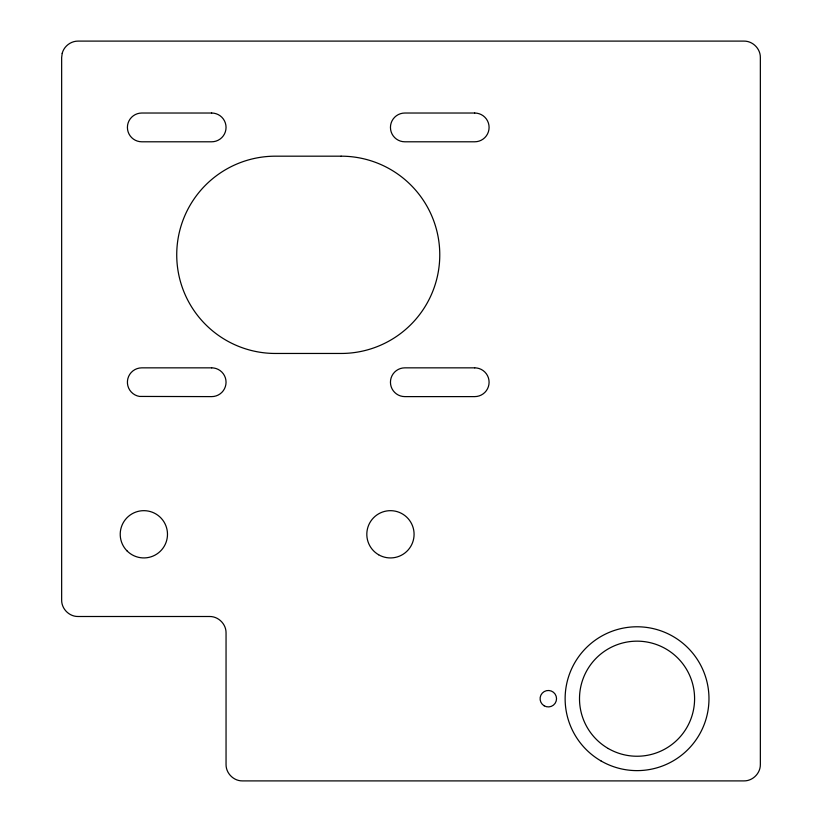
<?xml version="1.0" encoding="UTF-8"?>
<svg xmlns="http://www.w3.org/2000/svg" width="822" height="822" viewBox="0 0 822 822"><rect width="100%" height="100%" fill="white"/><g stroke="black" fill="none" stroke-linecap="round" stroke-linejoin="round"><path stroke-width="1.23" d="M62.215 53.286L61.65 57.54L61.65 600.06C61.486 608.876 69.274 616.664 78.09 616.5L209.61 616.5C218.426 616.336 226.214 624.124 226.05 632.94L226.05 764.46C225.886 773.276 233.674 781.064 242.49 780.9L743.91 780.9C752.726 781.064 760.514 773.276 760.35 764.46L760.35 57.54C760.514 48.724 752.726 40.936 743.91 41.1L78.09 41.1C70.826 41.049 64.013 46.248 62.215 53.286M211.665 113.025L141.795 113.025A14.385 14.385 0 0 0 127.41 127.41A14.385 14.385 0 0 0 141.795 141.795L211.665 141.795A14.385 14.385 0 0 0 226.05 127.41A14.385 14.385 0 0 0 211.665 113.025M474.705 113.025L404.835 113.025A14.385 14.385 0 0 0 390.45 127.41A14.385 14.385 0 0 0 404.835 141.795L474.705 141.795A14.385 14.385 0 0 0 489.09 127.41A14.385 14.385 0 0 0 474.705 113.025M341.13 156.18L275.37 156.18A98.64 98.64 0 0 0 176.73 254.82A98.64 98.64 0 0 0 275.37 353.46L341.13 353.46A98.64 98.64 0 0 0 439.77 254.82A98.64 98.64 0 0 0 341.13 156.18M211.665 367.845L141.795 367.845A14.385 14.385 0 0 0 127.451 381.079A14.385 14.385 0 0 0 139.504 396.43L211.665 396.615A14.385 14.385 0 0 0 226.05 382.23A14.385 14.385 0 0 0 211.665 367.845M474.705 367.845L404.835 367.845A14.385 14.385 0 0 0 390.45 382.23A14.385 14.385 0 0 0 404.835 396.615L474.705 396.615A14.385 14.385 0 0 0 489.09 382.23A14.385 14.385 0 0 0 474.705 367.845M378.634 554.768A23.633 23.633 0 0 0 414.083 534.3A23.633 23.633 0 0 0 378.634 513.832A23.633 23.633 0 0 0 378.634 554.768M127.143 551.007A23.633 23.633 0 0 0 166.681 540.414A23.633 23.633 0 0 0 137.736 511.469A23.633 23.633 0 0 0 127.143 551.007M544.205 705.821A8.22 8.22 0 0 0 556.535 698.7A8.22 8.22 0 0 0 544.205 691.579A8.22 8.22 0 0 0 544.205 705.821M601.088 760.987A71.925 71.925 0 0 0 708.975 698.7A71.925 71.925 0 0 0 601.088 636.413A71.925 71.925 0 0 0 601.088 760.987M608.28 748.534A57.54 57.54 0 0 0 694.59 698.7A57.54 57.54 0 0 0 608.28 648.866A57.54 57.54 0 0 0 608.28 748.534"/></g></svg>
